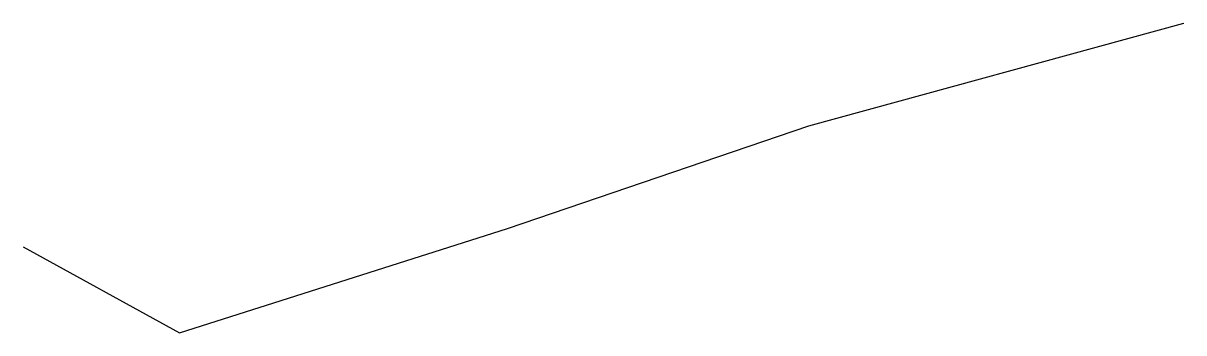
# Model space of a CAD drawing. Extents: x 350 to 47721, y 1229 to 6465.
# Drawn here: x 350.2 to 705.2, y 1229.4 to 1324 of the extents above; entities outside this region: 1.
import ezdxf

# ---------------------------------------------------------------- set-up
doc = ezdxf.new("R2010")
doc.units = 0
doc.header["$LTSCALE"] = 35
doc.header["$MEASUREMENT"] = 0
doc.layers.add('PLOT', color=7, linetype='Continuous')

msp = doc.modelspace()

# ---------------------------------------------------------------- hatches: boundary and pattern name
at = {"layer": 'PLOT', "linetype": 'Continuous'}
h = msp.add_hatch(color=256, dxfattribs=at)
h.paths.add_polyline_path([(47721.21, 6137.03), (47709.73, 6137.03)], flags=17)
edge = h.paths.add_edge_path()
edge.add_line((47365.2, 6465.15), (47388.16, 6454.22))
edge.add_line((47388.16, 6454.22), (47560.43, 6454.22))
edge.add_line((47560.43, 6454.22), (47698.24, 6454.22))
edge.add_line((47698.24, 6454.22), (47698.24, 6421.4))
edge.add_line((47698.24, 6421.4), (47548.95, 6421.4))
edge.add_line((47548.95, 6421.4), (47548.95, 6333.9))
edge.add_line((47548.95, 6333.9), (47686.76, 6333.9))
edge.add_line((47686.76, 6333.9), (47686.76, 6290.15))
edge.add_line((47686.76, 6290.15), (47640.82, 6290.15))
edge.add_line((47640.82, 6290.15), (47629.34, 6279.22))
edge.add_line((47629.34, 6279.22), (47675.27, 6235.47))
edge.add_line((47675.27, 6235.47), (47663.79, 6213.59))
edge.add_line((47663.79, 6213.59), (47629.34, 6202.65))
edge.add_line((47629.34, 6202.65), (47594.88, 6257.34))
edge.add_line((47594.88, 6257.34), (47606.37, 6290.15))
edge.add_line((47606.37, 6290.15), (47548.95, 6290.15))
edge.add_line((47548.95, 6290.15), (47548.95, 6180.78))
edge.add_line((47548.95, 6180.78), (47721.21, 6180.78))
edge.add_line((47721.21, 6180.78), (47709.73, 6137.03))
edge.add_line((47698.24, 6137.03), (47709.73, 6137.03))
edge.add_line((47698.24, 6137.03), (47686.76, 6137.03))
edge.add_line((47686.76, 6137.03), (47514.49, 6137.03))
edge.add_line((47514.49, 6137.03), (47342.23, 6137.03))
edge.add_line((47342.23, 6137.03), (47342.23, 6180.78))
edge.add_line((47342.23, 6180.78), (47503.01, 6180.78))
edge.add_line((47503.01, 6180.78), (47503.01, 6290.15))
edge.add_line((47503.01, 6290.15), (47376.68, 6290.15))
edge.add_line((47376.68, 6290.15), (47376.68, 6333.9))
edge.add_line((47376.68, 6333.9), (47503.01, 6333.9))
edge.add_line((47503.01, 6333.9), (47503.01, 6421.4))
edge.add_line((47503.01, 6421.4), (47365.2, 6421.4))
edge.add_line((47365.2, 6421.4), (47365.2, 6465.15))

# ---------------------------------------------------------------- linework, layer by layer
for p, q in [((590.45, 1292.67), (705.16, 1324.05)), ((705.16, 1324.05), (705.16, 1324.05)), ((498.38, 1261.29), (590.45, 1292.67)), ((590.45, 1292.67), (590.45, 1292.67)), ((590.45, 1292.67), (590.45, 1292.67)), ((398.08, 1229.4), (498.38, 1261.29)), ((498.38, 1261.29), (498.38, 1261.29)), ((350.25, 1255.64), (398.08, 1229.4)), ((398.08, 1229.4), (398.08, 1229.4))]:
    msp.add_line(p, q)

doc.saveas('drawing.dxf')
